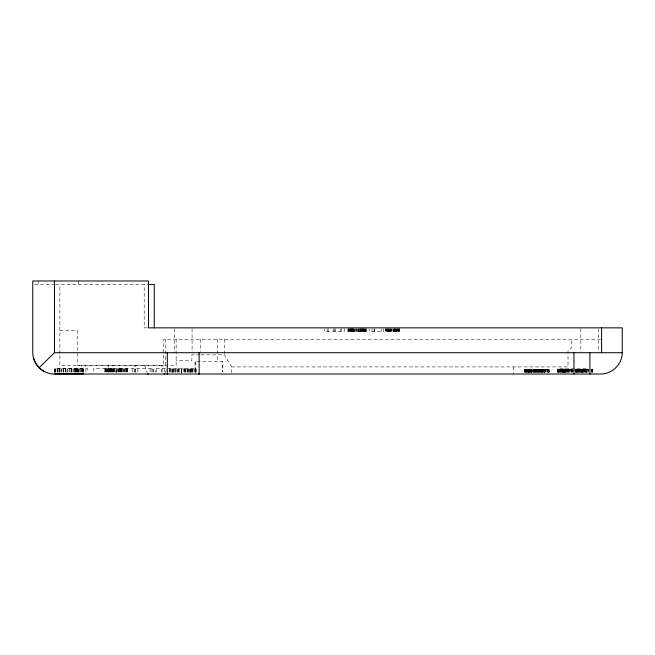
<?xml version="1.0" encoding="UTF-8"?>
<svg xmlns="http://www.w3.org/2000/svg" width="655" height="655" viewBox="0 0 655 655"><rect width="100%" height="100%" fill="white"/><g stroke="black" fill="none" stroke-linecap="round" stroke-linejoin="round"><path stroke-width="0.49" stroke-dasharray="3.27 2.46" d="M54.57 372.122L54.57 368.569L83.455 368.569L83.455 372.122M54.897 372.122L54.897 368.569M55.028 372.122L55.028 368.569M55.045 372.245L55.045 368.691L87.688 368.691L87.688 372.245M55.609 372.122L55.609 368.569M55.88 372.122L55.88 368.569M57.288 372.122L57.288 368.569M57.427 372.122L57.427 368.569M58.901 372.122L58.901 368.569M59.392 372.122L59.392 368.569M59.752 372.245L59.752 368.691M60.055 372.122L60.088 368.569M61.775 372.122L61.775 368.569M61.881 372.122L61.881 368.569M63.281 372.122L63.281 368.569M63.42 372.122L63.42 368.569M65.238 372.122L65.238 368.569M65.32 372.122L65.32 368.569M67.007 372.122L67.007 368.569M67.359 372.245L67.359 368.691M69.111 372.122L69.111 368.569M70.028 372.122L70.028 368.569M71.231 372.122L71.231 368.569M71.501 372.122L71.501 368.569M72.066 372.245L72.066 368.691M74.195 372.122L74.195 368.569M74.981 372.122L74.981 368.569M75.112 372.122L75.112 368.569M75.243 372.122L75.243 368.569M76.037 372.122L76.037 368.569M76.291 372.122L76.291 368.569M76.864 372.122L76.864 368.569M77.069 372.122L77.069 368.569M77.446 372.122L77.446 368.569M78.051 372.122L78.051 368.569M78.256 372.245L78.338 368.569M78.641 372.122L78.641 368.569M79.861 372.122L79.861 368.569M80.082 372.122L80.082 368.569M81.064 372.122L81.064 368.569M81.294 372.122L81.294 365.498M82.227 372.122L82.227 368.569M82.677 372.122L82.677 368.569M82.98 372.245L82.98 368.691M83.111 372.122L83.111 368.569M83.324 372.122L83.324 368.569M85.911 372.13L85.911 365.498M108.198 372.122L108.198 365.498M108.288 372.122L108.288 365.498M112.897 372.13L112.897 365.498M134.799 372.122L134.799 365.498M135.094 372.122L135.094 365.498M135.184 372.122L135.184 365.498M161.785 372.122L161.785 365.498M162.08 372.122L162.08 365.498M169.408 372.236L169.416 368.683M171.07 372.236L171.086 368.683M172.085 372.236L172.085 368.683M172.24 372.236L172.24 368.683M172.699 372.236L172.691 368.683M173.149 372.236L173.182 368.683M173.46 372.236L173.452 368.683M174.533 372.236L174.517 368.683M175.589 372.236L175.646 368.683M175.9 372.236L175.884 368.683M177.022 372.236L177.022 368.683M177.554 372.236L177.554 368.683M178.381 372.236L178.381 368.683M179.503 372.236L179.527 368.683M181.541 372.236L181.541 368.683M181.672 374.013L181.672 368.683M181.73 372.236L181.803 368.683M184.898 372.236L184.898 368.683M185.463 372.236L185.463 368.683M185.938 372.236L185.954 368.683M187.592 372.236L187.633 368.683M187.748 372.236L187.748 368.683M188.706 372.236L188.706 368.683M188.943 372.236L188.968 368.683M189.983 372.236L189.983 368.683M189.999 372.236L189.999 368.683M190.22 372.236L190.22 368.683M190.728 372.236L190.744 368.683M191.178 372.236L191.186 368.683M191.334 372.236L191.334 368.683M192.324 372.236L192.324 368.683M192.529 372.236L192.529 368.683M194.011 372.236L193.995 368.683M195.051 372.236L195.051 368.683M195.124 361.585L195.116 372.106L195.116 361.593L222.798 361.585L222.798 372.106L222.798 361.593M195.198 372.236L195.198 368.683M195.673 372.236L195.673 368.683M195.878 372.236L195.91 368.683M196.156 372.236L196.156 368.683L155.694 368.691L155.694 372.245M524.688 372.171L524.671 369.404L549.185 369.404L549.185 372.171M524.843 372.171L524.786 369.404M524.95 372.171L524.868 369.404M525.073 372.171L525.073 369.404M525.138 372.171L525.138 369.404M525.326 372.171L525.408 369.404L525.416 372.171M525.752 372.171L525.728 369.404M526.03 372.171L525.99 369.404M526.129 372.171L526.129 369.404M526.317 372.171L526.333 369.404M526.481 372.171L526.481 369.404M526.554 372.171L526.554 369.404M526.71 372.171L526.71 369.404M527.07 372.171L527.07 369.404M527.25 372.171L527.25 369.404M527.897 372.171L527.897 369.404M528.086 372.171L528.086 369.404M528.274 372.171L528.225 369.404M528.389 372.171L528.364 369.404M528.47 372.171L528.47 369.404M528.618 372.171L528.667 369.404M528.732 372.171L528.757 369.404M528.88 372.171L528.937 369.404M529.068 372.171L529.068 369.404M529.207 372.171L529.207 369.404L529.273 372.171M529.42 372.171L529.42 369.404M529.608 372.171L529.608 369.404L529.748 372.171M529.838 372.171L529.838 369.404M529.928 372.171L529.977 369.404M530.149 372.171L530.051 369.404M530.263 372.171L530.231 369.404M530.362 372.171L530.362 369.404M530.501 372.171L530.501 369.404M530.673 372.171L530.665 369.404M531.172 372.171L531.27 369.404M531.401 372.171L531.393 369.404M531.533 372.171L531.533 369.404M531.663 369.404L531.663 372.171L531.786 369.404M531.844 372.171L531.844 369.404M532.04 372.171L532.04 369.404M532.351 372.171L532.318 369.404M533.227 372.171L533.227 369.404M533.547 369.404L533.596 372.171L533.719 369.404M533.792 372.171L533.792 369.404M533.907 372.171L533.907 369.404M534.03 372.171L534.071 369.404M534.324 372.171L534.324 369.404M534.586 372.171L534.586 369.404M534.791 372.171L534.701 369.404M535.135 372.171L535.135 369.404M535.561 372.171L535.536 369.404M535.774 372.171L535.774 369.404M535.913 372.171L535.839 369.404M535.921 372.171L535.937 369.404M536.134 372.171L536.142 369.404M536.273 372.171L536.314 369.404M536.715 372.171L536.715 369.404M536.822 372.171L536.871 369.404L536.904 372.171M537.1 372.171L537.075 369.404L537.239 372.171M537.337 372.171L537.337 369.404M537.575 372.171L537.567 369.404M537.73 372.171L537.73 369.404M537.87 372.171L537.853 369.404M538.287 372.171L538.287 369.404M538.59 372.171L538.59 369.404L538.754 372.171M538.844 372.171L538.828 369.404M538.934 372.171L539.04 369.404M539.098 372.171L539.155 369.404M539.442 372.171L539.442 369.404M539.507 372.171L539.507 369.404M539.695 372.171L539.695 369.404M540.105 372.171L540.048 369.404M540.154 372.171L540.219 369.404M540.367 372.171L540.367 369.404M540.727 372.171L540.727 369.404M540.85 372.171L540.858 369.404M541.21 372.171L541.112 369.404M541.358 372.171L541.276 369.404M541.521 372.171L541.521 369.404M541.824 372.171L541.824 369.404M542.004 372.171L541.972 369.404M542.07 372.171L542.111 369.404M542.25 372.171L542.25 369.404M542.356 372.171L542.356 369.404M542.479 372.171L542.479 369.404M542.635 372.171L542.635 369.404M542.766 372.171L542.766 369.404M542.905 372.171L542.905 369.404M543.2 372.171L543.2 369.404M543.756 372.171L543.756 369.404M544.108 372.171L544.027 369.404M544.117 372.171L544.117 369.404M544.362 372.171L544.362 369.404M544.616 372.171L544.624 369.404M544.976 372.171L544.976 369.404M545.091 372.171L545.091 369.404M545.771 369.404L545.869 372.171L545.91 369.404M546.614 372.171L546.614 369.404M547.252 372.171L547.343 369.404M547.736 372.171L547.736 369.404M548.145 372.171L548.145 369.404M548.366 372.171L548.366 369.404M548.538 372.171L548.538 369.404M548.62 372.171L548.62 369.404M548.784 372.171L548.784 369.404M548.98 372.171L548.98 369.404M549.021 372.171L549.021 369.404M557.585 372.294L557.585 368.839L588.362 368.839L588.362 372.294M557.724 372.171L557.724 369.404M557.757 372.294L557.88 368.839M557.921 372.065L557.929 370.116M558.158 372.171L558.158 369.404M558.289 372.294L558.289 368.839M558.363 372.171L558.363 369.404M558.78 372.294L558.78 368.839M558.936 372.065L558.936 370.116M559.182 372.294L559.182 368.839M559.345 372.171L559.37 369.404M559.82 372.171L559.82 369.404M560.115 372.294L560.115 368.839M560.426 372.294L560.426 368.839M560.549 372.065L560.549 370.116M560.713 372.171L560.713 369.404M561.073 372.171L561.073 369.404M561.613 372.171L561.613 369.404M561.72 372.294L561.72 368.839M561.908 372.171L561.908 369.404M562.317 372.171L562.317 369.404M562.408 372.171L562.408 369.404M562.579 372.294L562.579 368.839M562.694 372.171L562.784 369.404M562.85 372.065L562.85 370.116M563.079 372.171L563.071 369.404M563.177 372.171L563.177 369.404M563.406 372.294L563.406 368.839M563.529 372.294L563.562 368.839M563.701 372.171L563.701 369.404M563.824 372.171L563.824 369.404M563.914 372.294L563.914 368.839M564.037 372.294L564.037 368.839M564.242 372.171L564.242 369.404M564.348 372.171L564.34 369.404M564.553 372.294L564.553 368.839M564.741 372.171L564.741 369.404M565.175 372.294L565.175 368.839M565.388 372.171L565.38 369.404M565.445 372.294L565.445 368.839M565.552 372.294L565.552 368.839M565.74 372.171L565.756 369.404M566.362 372.171L566.362 369.404M566.608 372.294L566.608 368.839M567.173 372.171L567.173 369.404M567.312 372.171L567.402 369.404M567.77 372.171L567.77 369.404M568.049 372.294L568.049 368.839M568.204 372.294L568.204 368.839M568.368 372.171L568.368 369.404M568.999 372.171L568.999 369.404M569.768 372.294L569.768 368.839M570.587 372.294L570.587 368.839M571.447 372.171L571.447 369.404M571.676 372.294L571.766 368.839M571.954 372.171L571.954 369.404M572.413 372.171L572.413 369.404M572.691 372.171L572.658 369.404M573.084 372.171L573.084 369.404M575.622 372.171L575.622 369.404M575.679 372.171L575.679 369.404M575.835 372.171L575.835 369.404M575.942 372.294L575.942 368.839M576.163 372.171L576.163 369.404M576.244 372.294L576.244 368.839M576.515 372.294L576.515 368.839M576.809 372.171L576.809 369.404M576.99 372.171L576.932 369.404M577.08 372.171L577.08 369.404L577.17 372.171M577.309 372.171L577.383 369.404M577.8 372.171L577.8 369.404M577.956 372.171L578.013 369.404M578.152 372.171L578.128 369.404M578.25 372.171L578.349 369.404L578.373 372.171M578.537 372.171L578.537 369.404M578.807 372.171L578.807 369.404M578.954 372.171L578.954 369.404M579.585 372.171L579.585 369.404M579.781 372.294L579.781 368.839M579.97 372.171L579.97 369.404M580.109 372.171L580.109 369.404M580.281 372.171L580.281 369.404M580.486 372.171L580.486 369.404M581.01 372.171L581.01 369.404M581.149 372.294L581.19 368.839M581.231 372.171L581.231 369.404M581.706 372.171L581.706 369.404M581.935 372.294L581.935 368.839M582.123 372.171L582.123 369.404M582.311 372.171L582.311 369.404M582.573 372.171L582.5 369.404M582.696 372.171L582.704 369.404M582.762 372.171L582.844 369.404M582.975 372.294L582.975 368.839M583.097 372.171L583.081 369.404M583.269 372.171L583.269 369.404M583.72 372.294L583.703 368.839M584.211 372.294L584.211 368.839M584.383 372.294L584.383 368.839M585.21 372.294L585.21 368.839M585.513 372.294L585.513 368.839M585.988 372.294L585.988 368.839M586.02 372.171L586.02 369.404M586.364 372.171L586.364 369.404M586.528 372.294L586.528 368.839M586.602 372.294L586.602 368.839M586.97 372.294L586.97 368.839M587.944 372.294L587.944 368.839M591.195 372.065L591.195 370.116M591.85 372.294L591.85 368.839M591.923 372.294L591.923 368.839M592.03 372.171L592.03 369.404L557.585 369.404M592.415 372.294L592.431 368.839M592.603 372.294L592.603 368.839L590.916 368.839M165.297 372.597L166.247 369.936M34.559 284.532L53.604 284.532M55.47 284.532L147.457 284.532M147.277 327.852L144.206 327.852L144.206 284.532M59.875 330.693L77.593 330.693L77.593 365.498L163.668 365.416M366.309 331.405L347.789 331.405L347.789 328.744M600.553 339.216L163.668 339.216L163.668 365.498M200.012 354.846L191.882 354.846L191.882 360.528L176.146 360.528M201.036 354.846L224.428 354.846L231.657 366.915L231.657 374.021M231.657 366.915L568 366.915L568 350.409L571.618 347.74L571.618 339.216M557.585 370.116L588.452 370.116M144.681 365.498L147.211 372.605M598.58 328.851L598.58 352.709M580.821 328.851L580.821 352.709M513.749 366.915L513.749 374.021M399.37 328.744L399.427 331.405L385.582 331.405L385.615 328.744M399.132 328.744L399.132 331.405M398.944 328.744L398.944 331.405M398.715 328.744L398.715 331.405M398.445 328.744L398.445 331.405M398.297 328.744L398.297 331.405M397.691 328.744L397.691 331.405M397.438 328.744L397.438 331.405M396.905 328.744L396.905 331.405M396.3 328.744L396.3 331.405M396.013 328.744L396.013 331.405L395.857 328.744M395.661 328.744L395.661 331.405M395.17 328.744L395.17 331.405M394.826 328.744L394.769 331.405M394.572 328.744L394.572 331.405M394.073 328.744L394.073 331.405M393.876 328.744L393.876 331.405M393.557 328.744L393.557 331.405M392.198 328.744L392.14 331.405M391.796 328.744L391.796 331.405M391.207 328.744L391.207 331.405M390.716 328.744L390.716 331.405M390.609 328.744L390.609 331.405M389.455 328.744L389.438 331.405M389.348 328.744L389.348 331.405M388.554 328.744L388.53 331.405M387.834 328.744L387.834 331.405M387.367 328.744L387.367 331.405M386.81 328.744L386.81 331.405M386.597 328.744L386.597 331.405M386.049 328.744L386.131 331.405M385.721 328.744L385.738 331.405M383.666 328.744L383.666 331.405L369.174 331.405L369.174 328.744M381.136 328.744L381.136 331.405M374.578 328.744L374.578 331.405M374.111 328.744L374.111 331.405M372.007 328.744L372.007 331.405M366.309 328.744L366.227 331.405M365.989 328.744L366.03 331.405M365.605 328.744L365.605 331.405M365.195 328.744L365.195 331.405M365.056 328.744L365.056 331.405M364.581 328.744L364.581 331.405M364.36 328.744L364.36 331.405M363.836 328.744L363.836 331.405M363.541 328.744L363.541 331.405M363.451 328.744L363.451 331.405M363.255 328.744L363.279 331.405M362.968 328.744L362.968 331.405M362.665 328.744L362.788 331.405M362.583 328.744L362.583 331.405M361.896 328.744L361.969 331.405M361.675 328.744L361.675 331.405M361.494 328.744L361.494 331.405M361.011 328.744L361.011 331.405M360.831 328.744L360.831 331.405M360.512 328.744L360.512 331.405M360.25 328.744L360.315 331.405M359.652 328.744L359.529 331.405M359.071 328.744L359.071 331.405M358.694 328.744L358.694 331.405M358.539 328.744L358.539 331.405M358.072 328.744L358.072 331.405M357.777 328.744L357.777 331.405M356.688 328.744L356.688 331.405M356.418 328.744L356.459 331.405M355.567 328.744L355.567 331.405M354.887 328.744L354.904 331.405M354.552 328.744L354.535 331.405M353.52 328.744L353.594 331.405M353.438 328.744L353.438 331.405M352.988 328.744L352.988 331.405M352.742 328.744L352.742 331.405M352.333 328.744L352.333 331.405M352.267 328.744L352.267 331.405M352.12 328.744L352.12 331.405M352.005 328.744L352.005 331.405M351.768 328.744L351.768 331.405M351.391 328.744L351.391 331.405M351.129 328.744L351.129 331.405M350.924 331.405L350.924 328.744L350.875 331.405M350.556 328.744L350.556 331.405M350.138 328.744L350.138 331.405M349.876 328.744L349.876 331.405M349.311 328.744L349.311 331.405M349.009 328.744L349.009 331.405M348.648 328.744L348.648 331.405M348.304 328.744L348.304 331.405M348.141 328.744L348.141 331.405M344.456 328.744L344.456 331.405L324.462 331.405L324.462 328.744M341.787 328.744L341.787 331.405M340.281 328.744L340.281 331.405M335.72 328.744L335.72 331.405M334.32 328.744L334.32 331.405M333.223 328.744L333.223 331.405M328.196 328.744L328.196 331.405M327.132 328.744L327.132 331.405M224.428 339.216L224.428 354.846M217.64 339.216L217.64 361.593M200.283 339.216L200.283 351.424M192.079 328.851L192.079 352.709M184.096 368.691L184.096 372.245M176.146 339.216L176.146 365.498L59.875 365.498L59.875 284.532M174.32 328.851L174.32 352.709M170.202 368.683L170.202 372.236M169.891 368.691L169.891 372.245M165.297 339.216L165.297 365.498M164.561 368.683L164.561 372.236M156.275 368.683L156.275 372.236M153.491 372.236L153.491 368.683L93.28 368.691L93.28 372.245M152.959 368.683L152.959 372.236M151.911 368.683L151.911 372.236M150.101 368.691L150.101 372.245M137.886 368.691L137.886 372.236M132.253 368.691L132.253 372.236M127.504 368.691L127.504 372.236M127.168 368.691L127.226 372.236M126.702 368.691L126.702 372.236M126.48 368.691L126.48 372.236M126.39 368.691L126.39 372.236M126.169 368.691L126.169 372.236M125.94 368.691L125.94 372.236M125.08 368.691L125.064 372.236M124.556 368.691L124.565 372.236M123.91 368.691L123.91 372.236M123.304 368.691L123.304 372.236M122.395 368.691L122.419 372.236M121.863 368.691L121.863 372.236M121.715 368.691L121.691 372.245M121.519 368.691L121.519 372.236M121.281 368.691L121.281 372.236M121.06 368.691L121.06 372.236M120.798 368.691L120.798 372.236M120.602 368.691L120.602 372.236M120.495 368.691L120.479 372.236M119.66 368.691L119.66 372.236M119.513 368.691L119.513 372.236M119.251 368.691L119.251 372.236M118.768 368.691L118.768 372.236M118.465 368.691L118.465 372.236M118.023 368.691L118.023 372.236M117.212 368.691L117.212 372.236M114.74 368.691L114.74 372.236M114.068 368.691L114.068 372.236M113.864 368.691L113.823 372.236M113.749 368.691L113.749 372.236M113.012 368.691L113.012 372.236M112.292 368.691L112.292 372.236M112.087 368.691L112.03 372.236M111.637 368.691L111.637 372.236M111.407 368.691L111.416 372.236M111.194 368.691L111.194 372.236M111.031 368.691L111.031 372.236M110.883 368.691L110.883 372.236M110.499 368.691L110.499 372.236M110.277 368.691L110.277 372.236M109.753 368.691L109.753 372.236M109.459 368.691L109.459 372.236M108.484 368.691L108.484 372.236M108.378 368.691L108.378 372.236M108.181 368.691L108.181 372.236M107.248 368.691L107.248 372.236M107.011 368.691L107.011 372.236M106.904 368.691L106.904 372.236M106.446 368.691L106.446 372.236M106.102 368.691L106.102 372.236M105.914 368.691L105.963 372.236M105.799 368.691L105.799 372.236M105.209 368.691L105.209 372.236M104.792 368.691L104.792 372.236M78.387 280.979L78.387 284.532M73.483 368.691L73.483 372.245M59.278 368.691L59.278 372.245M38.178 280.979L38.178 284.532M178.471 368.683L178.471 372.236L178.471 368.683M183.989 368.683L183.989 372.236L184.055 368.683M527.586 369.404L527.594 372.171L527.619 369.404M534.906 369.404L534.906 372.171L534.988 369.404M538.074 369.404L538.074 372.171L538.132 369.404M544.764 369.404L544.772 372.171L544.829 369.404M581.476 369.404L581.476 372.171L581.558 369.404M388.325 331.405L388.325 328.744L388.259 331.405M116.377 372.236L116.377 368.691L116.32 372.236M115.992 372.236L115.992 368.691L115.935 372.236"/><path stroke-width="0.98" d="M622.25 352.709C622.316 364.262 612.057 374.202 600.553 374.021L54.267 374.021C42.812 374.12 32.725 364.18 32.75 352.709L32.75 280.979L148.48 280.979L148.48 327.852L622.25 327.852L622.25 352.709L54.447 352.709L39.087 367.799L35.681 363.402L33.511 358.252M147.522 374.013L148.423 374.013M164.986 374.005L164.086 374.005M148.177 284.532L154.269 284.532L154.269 327.852M54.57 373.89L83.455 373.89M167.852 374.013L167.312 374.013L167.312 352.709M198.596 374.013L199.136 374.013L199.136 352.709M39.095 367.807L43.533 371.18M601.585 327.852L601.585 352.709M589.885 352.709L589.885 374.021M573.976 352.709L573.976 374.021M54.447 280.979L54.447 352.709"/></g></svg>
